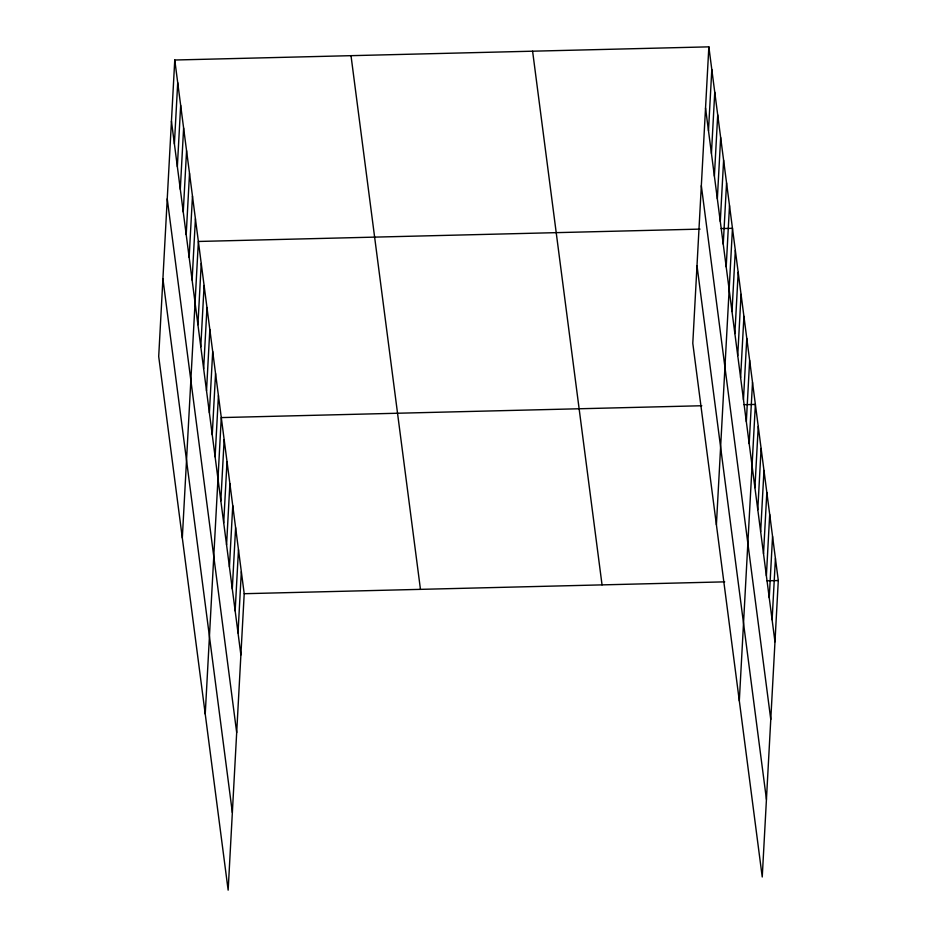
<?xml version="1.0" encoding="UTF-8"?>
<svg xmlns="http://www.w3.org/2000/svg" width="937" height="937" viewBox="0 0 937 937"><rect width="100%" height="100%" fill="white"/><g stroke="black" fill="none" stroke-linecap="round" stroke-linejoin="round"><path stroke-width="1.41" d="M174.762 60.015L158.704 356.458L228.148 890.15L244.206 593.707L174.762 60.015L708.852 46.85L778.296 580.542L762.238 876.985L692.794 343.293L708.852 46.85M174.399 143.935L177.714 82.702M177.351 166.622L180.665 105.377M180.302 189.297L183.617 128.064M183.254 211.985L186.568 150.74M186.205 234.66L189.52 173.427M189.157 257.347L192.472 196.102M192.108 280.022L195.423 218.79M182.317 537.92L198.375 241.465L700.033 229.108M197.918 324.717L201.232 263.484M200.787 346.737L204.102 285.504M203.645 368.756L206.972 307.512M206.515 390.764L209.829 329.531M209.384 412.784L212.699 351.539M212.242 434.791L215.557 373.558M215.112 456.811L218.426 395.566M205.238 714.029L221.284 417.586L701.801 405.744M220.839 500.838L224.154 439.605M223.697 522.858L227.012 461.613M226.567 544.865L229.881 483.633M229.424 566.885L232.751 505.64M232.294 588.893L235.609 527.66M235.152 610.912L238.478 549.679M238.021 632.932L241.336 571.687M708.489 130.77L711.804 69.537M711.441 153.457L714.755 92.213M714.392 176.133L717.707 114.9M717.344 198.82L720.658 137.575M720.295 221.495L723.61 160.262M723.247 244.182L726.562 182.938M726.198 266.858L729.513 205.625M716.407 524.755L732.465 228.3L721.185 228.581M732.008 311.552L735.322 250.32M734.877 333.572L738.192 272.339M737.735 355.591L741.05 294.347M740.605 377.599L743.919 316.366M743.463 399.619L746.777 338.374M746.332 421.627L749.647 360.394M749.19 443.646L752.516 382.401M739.316 700.864L755.374 404.421L744.095 404.702M754.917 487.673L758.244 426.44M757.787 509.693L761.102 448.448M760.657 531.701L763.971 470.468M763.514 553.72L766.829 492.475M766.384 575.728L769.699 514.495M769.242 597.747L772.556 536.514M772.111 619.767L775.426 558.522M244.206 593.707L724.711 581.854M767.005 580.811L778.296 580.542M705.538 108.083L774.969 641.775M701.333 185.702L770.764 719.393M696.999 265.675L766.443 799.366M532.603 51.195L602.046 584.887M351.012 55.67L420.455 589.361M171.448 121.248L240.891 654.94M167.243 198.867L236.686 732.558M162.909 278.839L232.353 812.531"/></g></svg>
